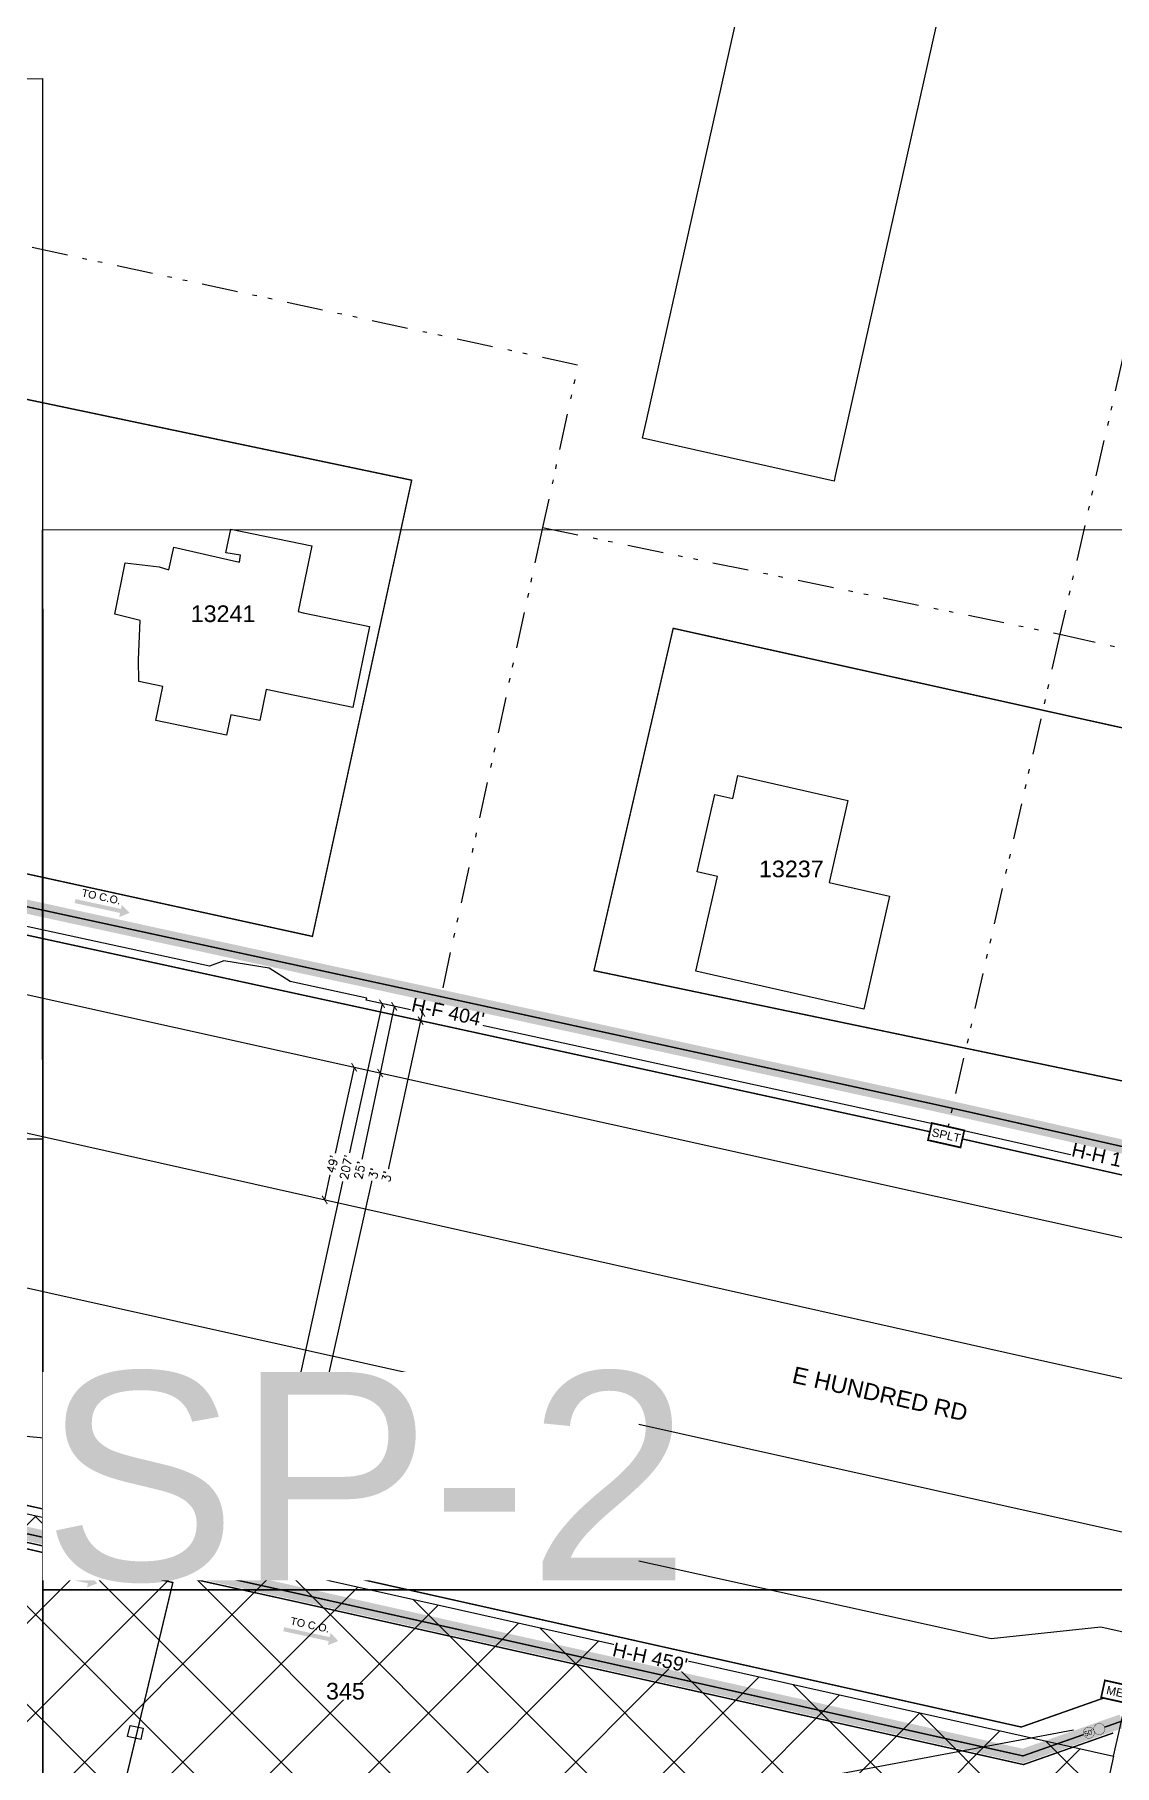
# Model space of a CAD drawing. Extents: x 11808739 to 11823423, y 3647988 to 3656247.
# Drawn here: x 11815630 to 11816019, y 3652241 to 3652864 of the extents above; entities that cross this region are included whole.
import ezdxf
from ezdxf import colors
from ezdxf.entities.mleader import LeaderData, LeaderLine
from ezdxf.enums import TextEntityAlignment as Align
from ezdxf.lldxf.tags import DXFTag
from ezdxf.math import Vec2, Vec3

# ---------------------------------------------------------------- set-up
doc = ezdxf.new("R2010")
doc.units = 0
doc.header["$MEASUREMENT"] = 0
doc.header["$XCLIPFRAME"] = 2
doc.set_wipeout_variables(frame=1)
doc.linetypes.add('PROPERTY', pattern=[31.302502, 12.967109, -5.580706, 1.571985, -4.030017, 1.571985, -5.5807])
doc.layers.get('DefPoints').update_dxf_attribs({"color": 1, "lineweight": 0})
for name, color, linetype in [('144 FOC', 30, '144'), ('96 FOC', 30, '96'), ('ADDRESSES', 252, 'Continuous'), ('ADDRESSES_NN', 2, 'Continuous'), ('Def Points', 1, 'Continuous'), ('E_BUILDING', 8, 'Continuous'), ('E_CURB', 8, 'EOP'), ('E_ROW', 8, 'ROW'), ('HATCH_NN', 253, 'Continuous'), ('P_CONDUIT', 1, 'CONDUIT'), ('PROPOSED_DIREC_BORE', 7, 'DIRECTBORE'), ('Road Names', 7, 'Continuous'), ('ROAD_DIMENSIONS', 7, 'Continuous'), ('TO C.O.', 7, 'Continuous'), ('VICINITY FOC', 104, 'Continuous')]:
    doc.layers.add(name, color=color, linetype=linetype)
doc.layers.add('1X4 Terminal Boundary', color=7, linetype='Continuous', lineweight=20, true_color=0x00853c)
doc.layers.add('E_PROPERTY LINE', color=8, linetype='PROPERTY', transparency=0.3)
doc.layers.add('NEW FIBER LOOP', color=7, linetype='Continuous', true_color=0x538135)
for name, color, linetype, lineweight in [('PROP_HH', 104, 'Continuous', 0), ('VIEWPORT', 250, 'Continuous', 25), ('VIEWPORT - CALLOUTS', 1, 'Continuous', 0)]:
    doc.layers.add(name, color=color, linetype=linetype, lineweight=lineweight)
doc.styles.add('Arial', font='arial.ttf')
doc.styles.add('LOOP', font='arial.ttf')
doc.styles.add('ROMANS', font='romans.shx')
doc.styles.get("Standard").update_dxf_attribs({"font": 'arial.ttf'})
doc.styles.add('StyleArial', font='arial.ttf')
tags = doc.linetypes.add('144', pattern='A,0.718375,-0.132013,["144 CT",Standard,S=0.09234,R=0,X=0,Y=-0.045241],-0.527056,0.533798', length=1.911242).pattern_tags.tags
tags[6] = DXFTag(74, 10)
tags = doc.linetypes.add('96', pattern='A,0.718375,-0.132013,["96 CT",Standard,S=0.09234,R=0,X=0,Y=-0.045241],-0.527056,0.533798', length=1.911242).pattern_tags.tags
tags[6] = DXFTag(74, 10)
tags = doc.linetypes.add('CONDUIT', pattern='A,5.441269,-1.056917,["C",Arial,S=0.56119,R=0,X=0,Y=-0.280595],-1.62838', length=8.126566).pattern_tags.tags
tags[6] = DXFTag(74, 10)
doc.linetypes.add('DIRECTBORE', pattern='A,0.4,-0.16,["DB",Standard,S=0.12,R=0,X=0,Y=-0.06],-0.36', length=0.92)
tags = doc.linetypes.add('EOP', pattern='A,49.990109,-1.776071,["EOP",Arial,S=2.99974,R=0.081355,X=0,Y=-1.426368],-10.416452', length=62.182632).pattern_tags.tags
tags[6] = DXFTag(74, 10)
tags = doc.linetypes.add('ROW', pattern='A,25.130993,-3.694477,["R/W",Arial,S=5.36622,R=0,X=0,Y=-2.68311],-18.632906', length=47.458376).pattern_tags.tags
tags[6] = DXFTag(74, 10)
doc.dimstyles.new('DIM', dxfattribs={"dimscale": 0.025, "dimtxt": 3, "dimasz": 2.5, "dimexe": 0, "dimexo": 2.5, "dimgap": 0.306, "dimtad": 0, "dimdec": 0, "dimzin": 0, "dimdsep": 46, "dimtxsty": 'ROMANS', "dimblk": 'ARCHTICK', "dimcen": 0.09, "dimclrd": 256, "dimadec": 0, "dimazin": 0, "dimtfac": 1, "dimtdec": 0, "dimtofl": 0, "dimtmove": 0, "dimatfit": 3, "dimldrblk": 'ARCHTICK', "dimfxl": 1, "dimtfill": 1, "dimtolj": 1, "dimtzin": 0, "dimlwd": -1, "dimarcsym": 0})
picture_1 = doc.add_image_def('image1.png', size_in_pixel=(1270, 827))

# ---------------------------------------------------------------- blocks, each defined once
blk = doc.blocks.new('*U376')
at = {"color": 0, "linetype": 'ByBlock', "lineweight": -2}
blk.add_wipeout([(-6, 3.15), (-6, -3.15), (6, -3.15), (6, 3.15)], dxfattribs=at).dxf.layer = 'PROP_HH'
at = {"layer": 'PROP_HH', "color": 0, "linetype": 'ByBlock', "lineweight": -2, "const_width": 0.63}
blk.add_lwpolyline([(-6, 3.15), (6, 3.15), (6, -3.15), (-6, -3.15)], close=True, dxfattribs=at)
at = {"color": 0, "insert": (0, 0), "char_height": 3, "attachment_point": 5}
blk.add_mtext('MED', dxfattribs=at)
blk = doc.blocks.new('*U375')
at = {"color": 0, "linetype": 'ByBlock', "lineweight": -2}
blk.add_wipeout([(-6, 3.15), (-6, -3.15), (6, -3.15), (6, 3.15)], dxfattribs=at).dxf.layer = 'PROP_HH'
at = {"layer": 'PROP_HH', "color": 0, "linetype": 'ByBlock', "lineweight": -2, "const_width": 0.63}
blk.add_lwpolyline([(-6, 3.15), (6, 3.15), (6, -3.15), (-6, -3.15)], close=True, dxfattribs=at)
at = {"color": 0, "insert": (0, 0), "char_height": 3, "attachment_point": 5}
blk.add_mtext('SPLT', dxfattribs=at)
blk = doc.blocks.new('*U54')
at = {"color": 4}
blk.add_wipeout([(0, 0), (-0.01, 0.17), (-0.03, 0.35), (-0.07, 0.52), (-0.12, 0.68), (-0.19, 0.84), (-0.27, 1), (-0.36, 1.14), (-0.47, 1.28), (-0.58, 1.41), (-0.71, 1.52), (-0.85, 1.63), (-1, 1.72), (-1.15, 1.8), (-1.31, 1.87), (-1.48, 1.92), (-1.64, 1.96), (-1.82, 1.98), (-1.99, 1.99), (-2.16, 1.98), (-2.34, 1.96), (-2.51, 1.92), (-2.67, 1.87), (-2.83, 1.8), (-2.99, 1.72), (-3.13, 1.63), (-3.27, 1.52), (-3.4, 1.41), (-3.52, 1.28), (-3.62, 1.14), (-3.71, 1), (-3.79, 0.84), (-3.86, 0.68), (-3.91, 0.52), (-3.95, 0.35), (-3.97, 0.17), (-3.98, 0), (-3.97, -0.17), (-3.95, -0.35), (-3.91, -0.52), (-3.86, -0.68), (-3.79, -0.84), (-3.71, -1), (-3.62, -1.14), (-3.52, -1.28), (-3.4, -1.41), (-3.27, -1.52), (-3.13, -1.63), (-2.99, -1.72), (-2.83, -1.8), (-2.67, -1.87), (-2.51, -1.92), (-2.34, -1.96), (-2.16, -1.98), (-1.99, -1.99), (-1.82, -1.98), (-1.64, -1.96), (-1.48, -1.92), (-1.31, -1.87), (-1.15, -1.8), (-1, -1.72), (-0.85, -1.63), (-0.71, -1.52), (-0.58, -1.41), (-0.47, -1.28), (-0.36, -1.14), (-0.27, -1), (-0.19, -0.84), (-0.12, -0.68), (-0.07, -0.52), (-0.03, -0.35), (-0.01, -0.17)], dxfattribs=at).dxf.layer = 'NEW FIBER LOOP'
at = {"layer": 'NEW FIBER LOOP', "color": 4, "linetype": 'Continuous', "const_width": 0.12, "flags": 128}
blk.add_lwpolyline([(-3.99, 0, 1), (0.01, 0, 1)], format="xyb", close=True, dxfattribs=at)
at = {"color": 4}
blk.add_wipeout([(3.99, 0), (3.98, 0.17), (3.96, 0.35), (3.92, 0.52), (3.87, 0.68), (3.81, 0.84), (3.73, 1), (3.63, 1.14), (3.53, 1.28), (3.41, 1.41), (3.28, 1.52), (3.14, 1.63), (3, 1.72), (2.84, 1.8), (2.68, 1.87), (2.52, 1.92), (2.35, 1.96), (2.18, 1.98), (2, 1.99), (1.83, 1.98), (1.66, 1.96), (1.49, 1.92), (1.32, 1.87), (1.16, 1.8), (1.01, 1.72), (0.86, 1.63), (0.72, 1.52), (0.59, 1.41), (0.48, 1.28), (0.37, 1.14), (0.28, 1), (0.2, 0.84), (0.13, 0.68), (0.08, 0.52), (0.04, 0.35), (0.02, 0.17), (0.01, 0), (0.02, -0.17), (0.04, -0.35), (0.08, -0.52), (0.13, -0.68), (0.2, -0.84), (0.28, -1), (0.37, -1.14), (0.48, -1.28), (0.59, -1.41), (0.72, -1.52), (0.86, -1.63), (1.01, -1.72), (1.16, -1.8), (1.32, -1.87), (1.49, -1.92), (1.66, -1.96), (1.83, -1.98), (2, -1.99), (2.18, -1.98), (2.35, -1.96), (2.52, -1.92), (2.68, -1.87), (2.84, -1.8), (3, -1.72), (3.14, -1.63), (3.28, -1.52), (3.41, -1.41), (3.53, -1.28), (3.63, -1.14), (3.73, -1), (3.81, -0.84), (3.87, -0.68), (3.92, -0.52), (3.96, -0.35), (3.98, -0.17)], dxfattribs=at).dxf.layer = 'NEW FIBER LOOP'
at = {"layer": 'NEW FIBER LOOP', "color": 4, "linetype": 'Continuous', "const_width": 0.12, "flags": 128}
blk.add_lwpolyline([(0, 0, 1), (4, 0, 1)], format="xyb", close=True, dxfattribs=at)
at = {"layer": 'NEW FIBER LOOP', "color": 4, "style": 'LOOP', "flags": 4}
blk.add_attdef('SLACK', text='', height=1.8, dxfattribs=at).set_placement((-2.02, -0.02), align=Align.MIDDLE_CENTER)
blk = doc.blocks.new('*U57')
at = {"layer": 'TO C.O.', "linetype": 'ByBlock', "lineweight": -2}
h = blk.add_hatch(color=0, dxfattribs=at)
h.dxf.hatch_style = 1
h.paths.add_polyline_path([(16.74, 2.23), (20.09, -0.02), (16.74, -2.27), (16.74, -0.77), (0, -0.73), (0, 0.73), (16.74, 0.73)])
at = {"layer": 'TO C.O.', "color": 0, "linetype": 'ByBlock', "lineweight": -2}
blk.add_attdef('MKRPOLE', text='', height=2.75, dxfattribs=at).set_placement((8.91, 2.15), align=Align.CENTER)
blk = doc.blocks.new('_ARCHTICK')
at = {"color": 0, "linetype": 'ByBlock', "const_width": 0.15}
blk.add_lwpolyline([(-0.5, -0.5), (0.5, 0.5)], dxfattribs=at)
blk = doc.blocks.new('*D100')
at = {"layer": 'DefPoints', "color": 0, "ltscale": 0.01, "transparency": 16777216}
for p in [(11815745.24, 3652491.92), (11815734.63, 3652444.21), (11815734.65, 3652444.21)]:
    blk.add_point(p, dxfattribs=at)
at = {"layer": 'ROAD_DIMENSIONS', "ltscale": 0.01, "transparency": 16777216}
for p, q in [((11815745.26, 3652491.91), (11815738.25, 3652460.4)), ((11815734.65, 3652444.21), (11815736.78, 3652453.81))]:
    blk.add_line(p, q, dxfattribs=at)
at = {"layer": 'ROAD_DIMENSIONS', "ltscale": 0.01, "transparency": 16777216, "xscale": 2.500000006732392, "yscale": 2.500000006732392, "zscale": 2.500000006732392}
for p, rotation in [((11815745.26, 3652491.91), 77.46100080097035), ((11815734.65, 3652444.21), 257.4610008009703)]:
    blk.add_blockref('_ARCHTICK', p, dxfattribs=dict(at, rotation=rotation))
at = {"layer": 'ROAD_DIMENSIONS', "color": 0, "ltscale": 0.01, "transparency": 16777216, "insert": (11815737.51, 3652457.1), "char_height": 3, "attachment_point": 5, "rotation": 77.461, "style": 'ROMANS', "bg_fill": 3, "box_fill_scale": 1.25, "bg_fill_color": 256, "bg_fill_true_color": 13158600, "bg_fill_transparency": 0}
blk.add_mtext("\\A1;49'", dxfattribs=at)
blk = doc.blocks.new('*D101')
at = {"layer": 'DefPoints', "color": 0, "ltscale": 0.01, "transparency": 16777216}
for p in [(11815755.16, 3652514.81), (11815710.84, 3652312.82), (11815710.96, 3652312.79)]:
    blk.add_point(p, dxfattribs=at)
at = {"layer": 'ROAD_DIMENSIONS', "ltscale": 0.01, "transparency": 16777216}
for p, q in [((11815755.29, 3652514.78), (11815743.42, 3652460.68)), ((11815710.96, 3652312.79), (11815741.36, 3652451.29))]:
    blk.add_line(p, q, dxfattribs=at)
at = {"layer": 'ROAD_DIMENSIONS', "ltscale": 0.01, "transparency": 16777216, "xscale": 2.500000006732392, "yscale": 2.500000006732392, "zscale": 2.500000006732392}
for p, rotation in [((11815755.29, 3652514.78), 77.62297064489043), ((11815710.96, 3652312.79), 257.6229706448904)]:
    blk.add_blockref('_ARCHTICK', p, dxfattribs=dict(at, rotation=rotation))
at = {"layer": 'ROAD_DIMENSIONS', "color": 0, "ltscale": 0.01, "transparency": 16777216, "insert": (11815742.39, 3652455.98), "char_height": 3, "attachment_point": 5, "rotation": 77.62297, "style": 'ROMANS', "bg_fill": 3, "box_fill_scale": 1.25, "bg_fill_color": 256, "bg_fill_true_color": 13158600, "bg_fill_transparency": 0}
blk.add_mtext("\\A1;207'", dxfattribs=at)
blk = doc.blocks.new('*D102')
at = {"layer": 'DefPoints', "color": 0, "ltscale": 0.01, "transparency": 16777216}
for p in [(11815759.67, 3652513.83), (11815760.05, 3652513.75), (11815755, 3652489.75)]:
    blk.add_point(p, dxfattribs=at)
at = {"layer": 'ROAD_DIMENSIONS', "ltscale": 0.01, "transparency": 16777216}
for p, q in [((11815759.67, 3652513.83), (11815754.62, 3652489.83)), ((11815754.62, 3652489.83), (11815747.96, 3652458.17))]:
    blk.add_line(p, q, dxfattribs=at)
at = {"layer": 'ROAD_DIMENSIONS', "ltscale": 0.01, "transparency": 16777216, "xscale": 2.500000006732392, "yscale": 2.500000006732392, "zscale": 2.500000006732392}
for p, rotation in [((11815759.67, 3652513.83), 78.1100159422054), ((11815754.62, 3652489.83), 258.1100159422054)]:
    blk.add_blockref('_ARCHTICK', p, dxfattribs=dict(at, rotation=rotation))
at = {"layer": 'ROAD_DIMENSIONS', "color": 0, "ltscale": 0.01, "transparency": 16777216, "insert": (11815747.26, 3652454.87), "char_height": 3, "attachment_point": 5, "rotation": 78.11002, "style": 'ROMANS', "bg_fill": 3, "box_fill_scale": 1.25, "bg_fill_color": 256, "bg_fill_true_color": 13158600, "bg_fill_transparency": 0}
blk.add_mtext("\\A1;25'", dxfattribs=at)
blk = doc.blocks.new('*D103')
at = {"layer": 'DefPoints', "color": 0, "ltscale": 0.01, "transparency": 16777216}
for p in [(11815769.82, 3652511.62), (11815769.18, 3652508.69), (11815769.18, 3652508.69)]:
    blk.add_point(p, dxfattribs=at)
at = {"layer": 'ROAD_DIMENSIONS', "ltscale": 0.01, "transparency": 16777216}
for p, q in [((11815769.82, 3652511.62), (11815769.18, 3652508.69)), ((11815769.18, 3652508.69), (11815757.42, 3652454.53))]:
    blk.add_line(p, q, dxfattribs=at)
at = {"layer": 'ROAD_DIMENSIONS', "ltscale": 0.01, "transparency": 16777216, "xscale": 2.500000006732392, "yscale": 2.500000006732392, "zscale": 2.500000006732392}
for p, rotation in [((11815769.18, 3652508.69), 257.745105132087), ((11815769.82, 3652511.62), 77.745105132087)]:
    blk.add_blockref('_ARCHTICK', p, dxfattribs=dict(at, rotation=rotation))
at = {"layer": 'ROAD_DIMENSIONS', "color": 0, "ltscale": 0.01, "transparency": 16777216, "insert": (11815757.01, 3652452.63), "char_height": 3, "attachment_point": 5, "rotation": 77.74511, "style": 'ROMANS', "bg_fill": 3, "box_fill_scale": 1.25, "bg_fill_color": 256, "bg_fill_true_color": 13158600, "bg_fill_transparency": 0}
blk.add_mtext("\\A1;3'", dxfattribs=at)
blk = doc.blocks.new('*D104')
at = {"layer": 'DefPoints', "color": 0, "ltscale": 0.01, "transparency": 16777216}
for p in [(11815720.97, 3652313.66), (11815721.41, 3652310.49), (11815722.07, 3652313.41)]:
    blk.add_point(p, dxfattribs=at)
at = {"layer": 'ROAD_DIMENSIONS', "ltscale": 0.01, "transparency": 16777216}
for p, q in [((11815720.97, 3652313.66), (11815751.89, 3652451.8)), ((11815720.32, 3652310.73), (11815720.97, 3652313.66))]:
    blk.add_line(p, q, dxfattribs=at)
at = {"layer": 'ROAD_DIMENSIONS', "ltscale": 0.01, "transparency": 16777216, "xscale": 2.500000006732392, "yscale": 2.500000006732392, "zscale": 2.500000006732392}
for p, rotation in [((11815720.32, 3652310.73), 257.384149285092), ((11815720.97, 3652313.66), 77.38414928509194)]:
    blk.add_blockref('_ARCHTICK', p, dxfattribs=dict(at, rotation=rotation))
at = {"layer": 'ROAD_DIMENSIONS', "color": 0, "ltscale": 0.01, "transparency": 16777216, "insert": (11815752.32, 3652453.7), "char_height": 3, "attachment_point": 5, "rotation": 77.38415, "style": 'ROMANS', "bg_fill": 3, "box_fill_scale": 1.25, "bg_fill_color": 256, "bg_fill_true_color": 13158600, "bg_fill_transparency": 0}
blk.add_mtext("\\A1;3'", dxfattribs=at)

msp = doc.modelspace()

# ---------------------------------------------------------------- hatches: boundary and pattern name
at = {"layer": 'HATCH_NN', "transparency": 33554585}
h = msp.add_hatch(dxfattribs=at)
h.set_pattern_fill('ANSI37', color=251, scale=200)
h.paths.add_polyline_path([(11815970.52, 3652027.34), (11816018.62, 3652243.99), (11815727.58, 3652309.13), (11815601.85, 3652336.83), (11815525.61, 3651985.53), (11815532.99, 3651977.38), (11815574.2, 3651927.58), (11815585.45, 3651916.23), (11815598.37, 3651906.82), (11815612.63, 3651899.59), (11815627.85, 3651894.72), (11815919.25, 3651828.51), (11815946.16, 3651946.95), (11815952.46, 3651944.54)])
h.paths.add_polyline_path([(11817261.78, 3652946.72), (11817041.74, 3652995.69), (11817048.74, 3653027.16), (11816855.44, 3653070.17), (11816889.33, 3653222.44), (11816787.58, 3653245.51), (11816665.08, 3652701.95), (11816560.95, 3652724.76), (11816470.01, 3652324.07), (11816574.2, 3652300.7), (11816673.45, 3652278.45), (11816882.89, 3652230.88), (11816984.01, 3652207.82), (11817073.76, 3652608.44), (11817180.39, 3652583.13)])

# ---------------------------------------------------------------- linework, layer by layer
at = {"layer": '144 FOC', "ltscale": 25, "flags": 128}
msp.add_lwpolyline([(11814673.91, 3652531.75, 0.5, 0.5, 0), (11814725.7, 3652521.61, 0.5, 0.5, 0), (11814993.06, 3652462.14, 0.5, 0.5, 0), (11815167.77, 3652424.35, 0.5, 0.5, 0), (11815311.38, 3652391.33, 0.5, 0.5, 0), (11815599.68, 3652327.07, 0.5, 0.5, 0), (11815725.42, 3652299.36, 0.5, 0.5, 0), (11815986.18, 3652241, 0.5, 0.5, 0), (11816018.45, 3652252.36, 0, 0, 0)], format="xyseb", dxfattribs=at)
at = {"layer": '1X4 Terminal Boundary', "ltscale": 0.01, "const_width": 0.5}
msp.add_lwpolyline([(11815369.5, 3652378.16), (11815298.22, 3652073.39), (11815608.5, 3652007.59), (11815680, 3652306.51), (11815369.5, 3652378.16)], dxfattribs=at)
at = {"layer": '96 FOC', "ltscale": 25, "const_width": 0.5}
msp.add_lwpolyline([(11814677.56, 3652534.09), (11814720.17, 3652525.75), (11814728.49, 3652534.31), (11814732.12, 3652523.26), (11814993.71, 3652465.07), (11815170.22, 3652426.87), (11815178.8, 3652435.15), (11815182.89, 3652423.95), (11815312.05, 3652394.25), (11815564.41, 3652338.01), (11815573.36, 3652346.25), (11815576.83, 3652335.24), (11815726.07, 3652302.29), (11815985.99, 3652244.12), (11816021.58, 3652256.64)], dxfattribs=at)
at = {"layer": 'E_BUILDING', "flags": 128}
msp.add_lwpolyline([(11815981.99, 3652988.44), (11815918.41, 3652704.72), (11815917.99, 3652702.84), (11815849.05, 3652718.29), (11815850.58, 3652725.1), (11815907.43, 3652978.8)], dxfattribs=at)
for points in [[(11815667.8, 3652630.69), (11815667.65, 3652638.66), (11815668.18, 3652652.73), (11815659.06, 3652654.96), (11815662.88, 3652673.4), (11815675.12, 3652672), (11815678.59, 3652670.95), (11815680.33, 3652679.11), (11815703.94, 3652673.73), (11815704.29, 3652676.16), (11815699.08, 3652677.03), (11815700.82, 3652685.59), (11815729.98, 3652679.56), (11815725.08, 3652655.87), (11815726.96, 3652655.48), (11815750.83, 3652650.55), (11815744.81, 3652621.44), (11815721.03, 3652626.35), (11815713.58, 3652627.89), (11815711.26, 3652616.65), (11815700.85, 3652618.8), (11815699.33, 3652611.43), (11815673.84, 3652616.7), (11815676.37, 3652628.92), (11815667.8, 3652630.69)], [(11815928.68, 3652512.85), (11815868.25, 3652526.54), (11815875.98, 3652560.62), (11815868.72, 3652562.27), (11815875.03, 3652590.12), (11815881.53, 3652588.64), (11815883.41, 3652596.94), (11815922.99, 3652587.97), (11815916.28, 3652558.37), (11815937.89, 3652553.47), (11815928.68, 3652512.85)], [(11815664.58, 3652255.11), (11815669.32, 3652254.1), (11815668.43, 3652250.02), (11815663.69, 3652251.05), (11815664.58, 3652255.11)]]:
    msp.add_lwpolyline(points, close=True, dxfattribs=at)
at = {"layer": 'E_CURB', "transparency": 33554559, "flags": 128}
for points in [[(11815317.9, 3653594.74), (11815362.34, 3653586.71), (11815374.3, 3653562.91), (11815381.22, 3653547.43), (11815387.43, 3653531.65), (11815392.93, 3653515.61), (11815397.7, 3653499.34), (11815401.72, 3653482.88), (11815405, 3653466.25), (11815407.52, 3653449.49), (11815409.28, 3653432.63), (11815410.27, 3653415.71), (11815410.5, 3653398.76), (11815409.96, 3653381.82), (11815408.66, 3653364.92), (11815406.6, 3653348.1), (11815403.77, 3653331.39), (11815400.35, 3653315.52), (11815379.96, 3653207.98), (11815377.29, 3653184.31), (11815375.77, 3653160.28), (11815375.44, 3653136.2), (11815376.32, 3653111.32), (11815376.92, 3652977.39), (11815378.44, 3652954.83), (11815379.28, 3652931.27), (11815379.36, 3652907.69), (11815378.69, 3652884.13), (11815377.27, 3652860.6), (11815375.11, 3652837.12), (11815372.19, 3652813.72), (11815368.55, 3652790.54), (11815333.44, 3652618.34, 0.358563), (11815355.06, 3652578.32), (11815524.05, 3652540.97), (11816072.39, 3652419.36, 0.346229), (11816105.99, 3652435.43), (11816126.1, 3652521.05)], [(11815352.68, 3652473.18), (11815321.33, 3652484.9, -0.999689), (11815327.03, 3652520.44), (11815511.54, 3652484.31), (11815600.93, 3652474.17), (11815986.85, 3652387.69), (11816874.31, 3652190.53), (11817039.03, 3652148.61, -0.938382), (11817033.52, 3652110.62), (11816829.14, 3652153.16), (11816715.79, 3652170.09), (11815975.88, 3652334.83), (11815499.19, 3652440.92), (11815352.68, 3652473.18)], [(11816914.85, 3650937.08), (11816894.97, 3651005.31), (11816878.4, 3651075.08), (11816872.8, 3651135.73), (11816874.29, 3651197.45), (11816880.67, 3651253.62), (11816892.49, 3651319.69), (11816917.81, 3651423.62), (11816948.99, 3651564.79), (11817004.87, 3651815.87), (11817045.54, 3652002.89, 0.413467), (11817011.24, 3652056.4), (11816859.27, 3652089.86), (11816653.22, 3652147.24), (11816013.97, 3652290.39), (11815974.56, 3652286.28), (11815656.71, 3652356.35), (11815562.86, 3652365.08), (11815315.45, 3652420.45, 0.444559), (11815279.11, 3652394.7), (11815279.31, 3652396.37), (11815259.02, 3652311.29), (11815198.11, 3652042.19)]]:
    msp.add_lwpolyline(points, format="xyb", dxfattribs=at)
at = {"layer": 'E_PROPERTY LINE', "transparency": 33554610, "flags": 128}
for points in [[(11815384.64, 3652840.01), (11815615.45, 3652790.01), (11815825.83, 3652744.7), (11815813.08, 3652686.13)], [(11816042.89, 3652839.51), (11815999.3, 3652647.77)], [(11815813.08, 3652686.13), (11815774.95, 3652510.51)], [(11815813.08, 3652686.13), (11815999.3, 3652647.77)], [(11815999.3, 3652647.77), (11815958.99, 3652470.37)], [(11815999.3, 3652647.77), (11816158.11, 3652611.61)], [(11816018.62, 3652243.99), (11815970.52, 3652027.35)]]:
    msp.add_lwpolyline(points, dxfattribs=at)
at = {"layer": 'E_ROW', "ltscale": 0.75, "flags": 128}
for points in [[(11815374.98, 3653115.15), (11815376.16, 3653157.86), (11815379.47, 3653200.45), (11815384.9, 3653242.83), (11815388.2, 3653262.83), (11815392.21, 3653282.7), (11815442.72, 3653512.01), (11815444.2, 3653517.31), (11815446.52, 3653522.3), (11815449.63, 3653526.83), (11815453.44, 3653530.79), (11815457.86, 3653534.08), (11815462.75, 3653536.59), (11815467.98, 3653538.27), (11815473.42, 3653539.06), (11815478.92, 3653538.96), (11815484.33, 3653537.95), (11815730.37, 3653483.16), (11816025.39, 3653417.94), (11816164.27, 3653386.51), (11816265.77, 3653363.51), (11816370.58, 3653340.01), (11816473.08, 3653317.01), (11816578.27, 3653293.32), (11816682.95, 3653269.38), (11816787.58, 3653245.51), (11816889.33, 3653222.44), (11817082.62, 3653179.43), (11817304.18, 3653130.13), (11817261.78, 3652946.72), (11817180.39, 3652583.13), (11817088.33, 3652184.19), (11816984.01, 3652207.82), (11816882.89, 3652230.88), (11816673.45, 3652278.45), (11816574.2, 3652300.7), (11816470.01, 3652324.07), (11816369.29, 3652358.06), (11816373.56, 3652376.83), (11816269.91, 3652400.21), (11816166.27, 3652423.6), (11816117.67, 3652434.57), (11816062.64, 3652446.99), (11815958.99, 3652470.37), (11815774.95, 3652510.51), (11815749.59, 3652516.02), (11815749.79, 3652516.82), (11815722.26, 3652522.75), (11815714.68, 3652527.54), (11815698.35, 3652530.17), (11815693.17, 3652528.27), (11815575.83, 3652553.76), (11815571.05, 3652558.59), (11815565.13, 3652559.95), (11815565.13, 3652559.95), (11815564.33, 3652556.26), (11815377.58, 3652596.76), (11815371.93, 3652598.24), (11815366.63, 3652600.67), (11815361.81, 3652603.97), (11815357.64, 3652608.05), (11815354.22, 3652612.78), (11815351.66, 3652618.03), (11815350.04, 3652623.63), (11815349.4, 3652629.44), (11815349.76, 3652635.26), (11815360.11, 3652675.56), (11815368.79, 3652716.26), (11815375.77, 3652757.28), (11815381.06, 3652798.55), (11815384.64, 3652840.01), (11815386.63, 3652887.51), (11815386.36, 3652935.05), (11815383.82, 3652982.53), (11815379.02, 3653029.83), (11815375.93, 3653072.44)], [(11814686.54, 3652541.36), (11814679.76, 3652513.2), (11814664.7, 3652450.57), (11814629.83, 3652279.26), (11814571.45, 3652023.82), (11814550.2, 3651930.45), (11814549.29, 3651917.59), (11814571.47, 3651910.22), (11814600.39, 3651898.82), (11814603.16, 3651897.77), (11814651.17, 3652128.28), (11814652.28, 3652132.08), (11814653.98, 3652135.65), (11814656.22, 3652138.91), (11814658.95, 3652141.78), (11814662.09, 3652144.19), (11814665.58, 3652146.06), (11814669.31, 3652147.36), (11814673.21, 3652148.06), (11814677.16, 3652148.13), (11814681.08, 3652147.58), (11814898.7, 3652099.09), (11815152.97, 3652044.94), (11815437.35, 3651981.57), (11815450.01, 3651977.85), (11815462.08, 3651972.5), (11815473.33, 3651965.61), (11815483.58, 3651957.3), (11815492.65, 3651947.71), (11815535.04, 3651896.47), (11815548.4, 3651882.31), (11815563.48, 3651869.99), (11815580.03, 3651859.73), (11815597.77, 3651851.71), (11815616.4, 3651846.05), (11815908.18, 3651779.75), (11815919.25, 3651828.51), (11815627.85, 3651894.72), (11815612.63, 3651899.59), (11815598.37, 3651906.82), (11815585.45, 3651916.23), (11815574.2, 3651927.58), (11815532.99, 3651977.38), (11815525.61, 3651985.53), (11815512.86, 3651997.19), (11815498.86, 3652007.31), (11815483.8, 3652015.75), (11815467.86, 3652022.41), (11815451.26, 3652027.18), (11815240.29, 3652074.2), (11815236.48, 3652075.63), (11815232.95, 3652077.66), (11815229.79, 3652080.24), (11815227.11, 3652083.31), (11815224.96, 3652086.77), (11815223.41, 3652090.54), (11815222.5, 3652094.51), (11815288.99, 3652389.62), (11815291.49, 3652392.9), (11815294.49, 3652395.73), (11815297.9, 3652398.03), (11815301.65, 3652399.75), (11815305.62, 3652400.84), (11815309.72, 3652401.27), (11815313.84, 3652401.02), (11815601.85, 3652336.83), (11815727.58, 3652309.13), (11816018.62, 3652243.99), (11816022.96, 3652263.51), (11816127.2, 3652247.01), (11816231.2, 3652223.51), (11816334.58, 3652200.26), (11816435.58, 3652177.51), (11816433.1, 3652166.72), (11816498.06, 3652163.46), (11816748.33, 3652106.7), (11816854.88, 3652078.07), (11816850.56, 3652058.54), (11817006.37, 3652023.76), (11817022.29, 3652006.17)]]:
    msp.add_lwpolyline(points, dxfattribs=at)
at = {"layer": 'P_CONDUIT', "ltscale": 3, "const_width": 0.5, "flags": 128}
for points in [[(11815958.34, 3652467.45), (11815774.31, 3652507.58), (11815745.93, 3652513.74), (11815745.93, 3652513.74), (11815745.93, 3652513.74), (11815745.93, 3652513.74), (11815693.38, 3652525.16), (11815693.38, 3652525.16), (11815574.32, 3652551.02), (11815566.62, 3652552.69), (11815566.62, 3652552.69), (11815566.62, 3652552.69), (11815563.69, 3652553.33)], [(11816060.68, 3652444.35), (11815958.34, 3652467.45)], [(11815573.36, 3652346.25), (11815602.5, 3652339.76), (11815728.23, 3652312.05), (11815985.38, 3652254.5), (11816020.64, 3652266.92)]]:
    msp.add_lwpolyline(points, dxfattribs=at)
at = {"layer": 'VIEWPORT', "ltscale": 0.01}
for points in [[(11814945.42, 3652847.62), (11815633.12, 3652847.69), (11815633.16, 3652466.15), (11814945.46, 3652466.08)], [(11814945.46, 3652466.08), (11815633.16, 3652466.15), (11815633.19, 3652084.62), (11814945.5, 3652084.55)]]:
    msp.add_lwpolyline(points, close=True, dxfattribs=at)

# ---------------------------------------------------------------- block references
at = {"layer": 'TO C.O.', "rotation": 347.869477497814}
for p in [(11815644.8, 3652551.72), (11815633.22, 3652310.48), (11815719.92, 3652289.69)]:
    msp.add_blockref('*U57', p, dxfattribs=at).add_auto_attribs({'MKRPOLE': 'TO C.O.'})

# ---------------------------------------------------------------- pictures from other files: only their frames are drawn
at = {"layer": 'VICINITY FOC'}
image = msp.add_image(picture_1, insert=(11810740.9, 3647987.68), size_in_units=(12682.3, 8259.18), dxfattribs=at)
image.set_boundary_path([(-0.5, -0.5), (1269.5, -0.5), (1269.5, 826.5), (-0.5, 826.5), (-0.5, -0.5)])
image.dxf.flags = 255

# ---------------------------------------------------------------- leaders
at = {"layer": 'Def Points'}
ml = msp.add_multileader_mtext('Standard', dxfattribs=at)
ml.set_content('START HERE 02-01', color=256)
ml.set_leader_properties()
ml.build(insert=Vec2(0, 0))
ml.multileader.update_dxf_attribs({"dogleg_length": 0.36, "arrow_head_size": 0.18})
ctx = ml.context
ctx.base_point, ctx.char_height, ctx.arrow_head_size, ctx.landing_gap_size, ctx.plane_origin, ctx.plane_x_axis, ctx.plane_y_axis = Vec3(11815295.61, 3652179.34), 24.9939, 0.18, 0.09, Vec3(11816004.37, 3652253.47), Vec3(1, -0.000344), Vec3(0.000344, 1)
ctx.text_align_type = 2
notes = []
notes.append((ctx, [(0, (1, 1, 0), (11815608.34, 3652179.23), (-1, 0.000344), 0.36, [(0, [(11816004.37, 3652253.47)], 0, [])])]))
ctx.mtext.insert, ctx.mtext.text_direction, ctx.mtext.rotation, ctx.mtext.alignment, ctx.mtext.flow_direction = Vec3(11815607.89, 3652191.94), Vec3(1, -0.000344), 6.282842, 3, 5
for ctx, leaders in notes:
    for number, flags, end, landing, length, lines in leaders:
        leader = LeaderData()
        leader.index, (leader.has_last_leader_line, leader.has_dogleg_vector, leader.attachment_direction) = number, flags
        leader.last_leader_point, leader.dogleg_vector, leader.dogleg_length = Vec3(end), Vec3(landing), length
        for number, points, colour, breaks in lines:
            line = LeaderLine()
            line.index, line.vertices, line.color, line.breaks = number, Vec3.list(points), colors.encode_raw_color(colour), breaks
            leader.lines.append(line)
        ctx.leaders.append(leader)

# ---------------------------------------------------------------- next in the draw order: texts
at = {"layer": 'ADDRESSES', "char_height": 6, "attachment_point": 5, "bg_fill": 3, "box_fill_scale": 1, "bg_fill_color": 256, "bg_fill_transparency": 0}
for s, insert, rotation in [('13241', (11815698.08, 3652655.09), 360), ('13237', (11815902.6, 3652563.25), 0)]:
    msp.add_mtext(s, dxfattribs=dict(at, insert=insert, rotation=rotation))
at = {"layer": 'ADDRESSES_NN', "color": 251, "insert": (11815742.11, 3652270.41), "char_height": 6, "attachment_point": 2, "bg_fill": 3, "box_fill_scale": 1, "bg_fill_color": 256, "bg_fill_transparency": 0}
msp.add_mtext('345', dxfattribs=at)

# ---------------------------------------------------------------- next in the draw order: linework, layer by layer
at = {"layer": '1X4 Terminal Boundary', "ltscale": 0.01, "const_width": 0.5}
for points in [[(11816044.12, 3652609.1), (11815860.09, 3652649.88), (11815831.57, 3652526.7), (11816172.02, 3652455.63), (11816233.94, 3652758.48), (11816076.23, 3652790.47), (11816044.12, 3652609.1)], [(11815420.65, 3652775.67), (11815390.04, 3652613.48), (11815730.24, 3652539.02), (11815765.97, 3652703.18), (11815420.65, 3652775.67)]]:
    msp.add_lwpolyline(points, dxfattribs=at)
at = {"layer": 'VIEWPORT', "ltscale": 0.01}
for points in [[(11815633.13, 3652685.37), (11816320.83, 3652685.44), (11816320.87, 3652303.91), (11815633.17, 3652303.84)], [(11815633.17, 3652303.84), (11816320.87, 3652303.91), (11816320.91, 3651922.38), (11815633.21, 3651922.31)]]:
    msp.add_lwpolyline(points, close=True, dxfattribs=at)

# ---------------------------------------------------------------- next in the draw order: block references
at = {"layer": 'NEW FIBER LOOP', "color": 3}
ref = msp.add_blockref('*U54', (11816011.57, 3652253.12), dxfattribs=dict(at, rotation=19.38173998420164))
ref.add_attrib('SLACK', "50'", dxfattribs={"color": 4, "height": 1.8, "rotation": 19.38174, "style": 'LOOP'}).set_placement((11816009.67, 3652252.44), align=Align.MIDDLE_CENTER)
at = {"layer": 'PROP_HH'}
for name, p, xscale, yscale, zscale, rotation in [('*U375', (11815958.34, 3652467.45), 0.9986391288485396, 0.9986391288485396, 0.9986391288485396, 347.2851033690341), ('*U376', (11816020.64, 3652266.92), 0.998393512523395, 0.998393512523395, 0.998393512523395, 347.4805729138477)]:
    msp.add_blockref(name, p, dxfattribs=dict(at, xscale=xscale, yscale=yscale, zscale=zscale, rotation=rotation))

# ---------------------------------------------------------------- next in the draw order: texts
at = {"layer": 'PROPOSED_DIREC_BORE', "ltscale": 0.01, "char_height": 5, "attachment_point": 1, "bg_fill": 3, "box_fill_scale": 1, "bg_fill_color": 256, "bg_fill_transparency": 0}
for s, insert, rotation in [("H-F 404'", (11815766.58, 3652517.04), 347.74515), ("H-H 105'", (11816004.23, 3652464.85), 347.2851), ("H-H 459'", (11815838.99, 3652285.02), 347.38415)]:
    msp.add_mtext(s, dxfattribs=dict(at, insert=insert, rotation=rotation))
at = {"layer": 'Road Names', "insert": (11815934.55, 3652374.37), "char_height": 6, "attachment_point": 5, "rotation": 347.36981, "style": 'Arial', "bg_fill": 3, "box_fill_scale": 1, "bg_fill_color": 256, "bg_fill_transparency": 0}
msp.add_mtext('E HUNDRED RD', dxfattribs=at)

# ---------------------------------------------------------------- next in the draw order: dimensions: what is measured, and where the dimension line sits
at = {"layer": 'ROAD_DIMENSIONS', "ltscale": 0.01}
dim = msp.add_linear_dim(base=(11815734.65, 3652444.21), p1=(11815745.24, 3652491.92), p2=(11815734.63, 3652444.21), angle=257.461, text="49'", dimstyle='DIM', override={"dimscale": 1, "dimtxt": 3, "dimasz": 2.5, "dimpost": "'\\X", "dimse1": 1, "dimse2": 1}, dxfattribs=at)
dim.commit()
dim.dimension.update_dxf_attribs({"geometry": '*D100', "text_midpoint": (11815737.51, 3652457.1), "dimtype": 161})

# ---------------------------------------------------------------- next in the draw order: dimensions: what is measured, and where the dimension line sits
dim = msp.add_linear_dim(base=(11815710.96, 3652312.79), p1=(11815755.16, 3652514.81), p2=(11815710.84, 3652312.82), angle=257.62297, text="207'", dimstyle='DIM', override={"dimscale": 1, "dimtxt": 3, "dimasz": 2.5, "dimpost": "'\\X", "dimse1": 1, "dimse2": 1}, dxfattribs=at)
dim.commit()
dim.dimension.update_dxf_attribs({"geometry": '*D101', "text_midpoint": (11815742.39, 3652455.98), "dimtype": 161})

# ---------------------------------------------------------------- next in the draw order: dimensions: what is measured, and where the dimension line sits
dim = msp.add_linear_dim(base=(11815759.67, 3652513.83), p1=(11815755, 3652489.75), p2=(11815760.05, 3652513.75), angle=78.11002, text="25'", dimstyle='DIM', override={"dimscale": 1, "dimtxt": 3, "dimasz": 2.5, "dimpost": "'\\X", "dimse1": 1, "dimse2": 1}, dxfattribs=at)
dim.commit()
dim.dimension.update_dxf_attribs({"geometry": '*D102', "text_midpoint": (11815747.26, 3652454.87), "dimtype": 161})

# ---------------------------------------------------------------- next in the draw order: dimensions: what is measured, and where the dimension line sits
dim = msp.add_linear_dim(base=(11815769.18, 3652508.69), p1=(11815769.82, 3652511.62), p2=(11815769.18, 3652508.69), angle=257.74511, text="3'", dimstyle='DIM', override={"dimscale": 1, "dimtxt": 3, "dimasz": 2.5, "dimpost": "'\\X", "dimse1": 1, "dimse2": 1}, dxfattribs=at)
dim.commit()
dim.dimension.update_dxf_attribs({"geometry": '*D103', "text_midpoint": (11815757.01, 3652452.63), "dimtype": 161})

# ---------------------------------------------------------------- next in the draw order: dimensions: what is measured, and where the dimension line sits
dim = msp.add_linear_dim(base=(11815720.97, 3652313.66), p1=(11815721.41, 3652310.49), p2=(11815722.07, 3652313.41), angle=77.38415, text="3'", dimstyle='DIM', override={"dimscale": 1, "dimpost": "'\\X", "dimse1": 1, "dimse2": 1}, dxfattribs=at)
dim.commit()
dim.dimension.update_dxf_attribs({"geometry": '*D104', "text_midpoint": (11815752.32, 3652453.7), "dimtype": 161})

# ---------------------------------------------------------------- next in the draw order: linework, layer by layer
at = {"layer": '96 FOC', "ltscale": 25}
msp.add_lwpolyline([(11816072.63, 3652451.91, 0.5, 0.5, 0), (11816064.18, 3652453.82, 0.5, 0.5, 0), (11815966.96, 3652475.75, 0.5, 0.5, 0), (11815966.96, 3652475.75, 0.5, 0.5, 0), (11815953.59, 3652478.72, 0.5, 0.5, 0), (11815776.44, 3652517.35, 0.5, 0.5, 0), (11815748.05, 3652523.52, 0.5, 0.5, 0), (11815695.5, 3652534.93, 0.5, 0.5, 0), (11815560.4, 3652564.27, 0.5, 0.5, 0), (11815394.01, 3652600.36, 0.5, 0.5, 0), (11815387.59, 3652601.75, 0, 0, 0)], format="xyseb", dxfattribs=at)
at = {"layer": 'VICINITY FOC', "ltscale": 25, "const_width": 5}
for points in [[(11816072.63, 3652451.91), (11816064.18, 3652453.82), (11815966.96, 3652475.75), (11815966.96, 3652475.75), (11815953.59, 3652478.72), (11815776.44, 3652517.35), (11815748.05, 3652523.52), (11815695.5, 3652534.93), (11815560.4, 3652564.27), (11815394.01, 3652600.36), (11815387.59, 3652601.75)], [(11814677.56, 3652534.09), (11814720.17, 3652525.75), (11814728.49, 3652534.31), (11814732.12, 3652523.26), (11814993.71, 3652465.07), (11815170.22, 3652426.87), (11815178.8, 3652435.15), (11815182.89, 3652423.95), (11815312.05, 3652394.25), (11815564.41, 3652338.01), (11815573.36, 3652346.25), (11815576.83, 3652335.24), (11815726.07, 3652302.29), (11815985.99, 3652244.12), (11816021.58, 3652256.64)]]:
    msp.add_lwpolyline(points, dxfattribs=at)

# ---------------------------------------------------------------- next in the draw order: texts
at = {"layer": 'VIEWPORT - CALLOUTS', "ltscale": 0.01, "insert": (11815633.17, 3652344.23), "char_height": 75, "width": 214.4437, "attachment_point": 4, "style": 'StyleArial', "bg_fill": 3, "box_fill_scale": 1, "bg_fill_color": 256, "bg_fill_transparency": 0}
msp.add_mtext('SP-2', dxfattribs=at)

doc.saveas('drawing.dxf')
